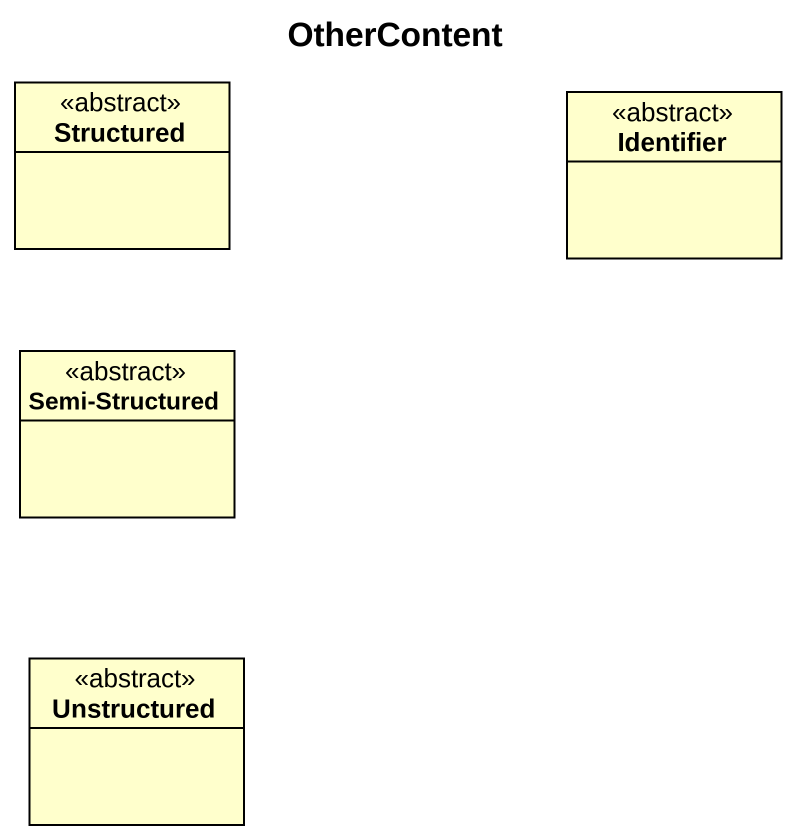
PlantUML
@startuml
title OtherContent
hide circle
hide empty members
class Structured <<abstract>>
class Identifier <<abstract>>
class "Semi-Structured" as Semi_Structured <<abstract>>
class Unstructured <<abstract>>
@enduml
